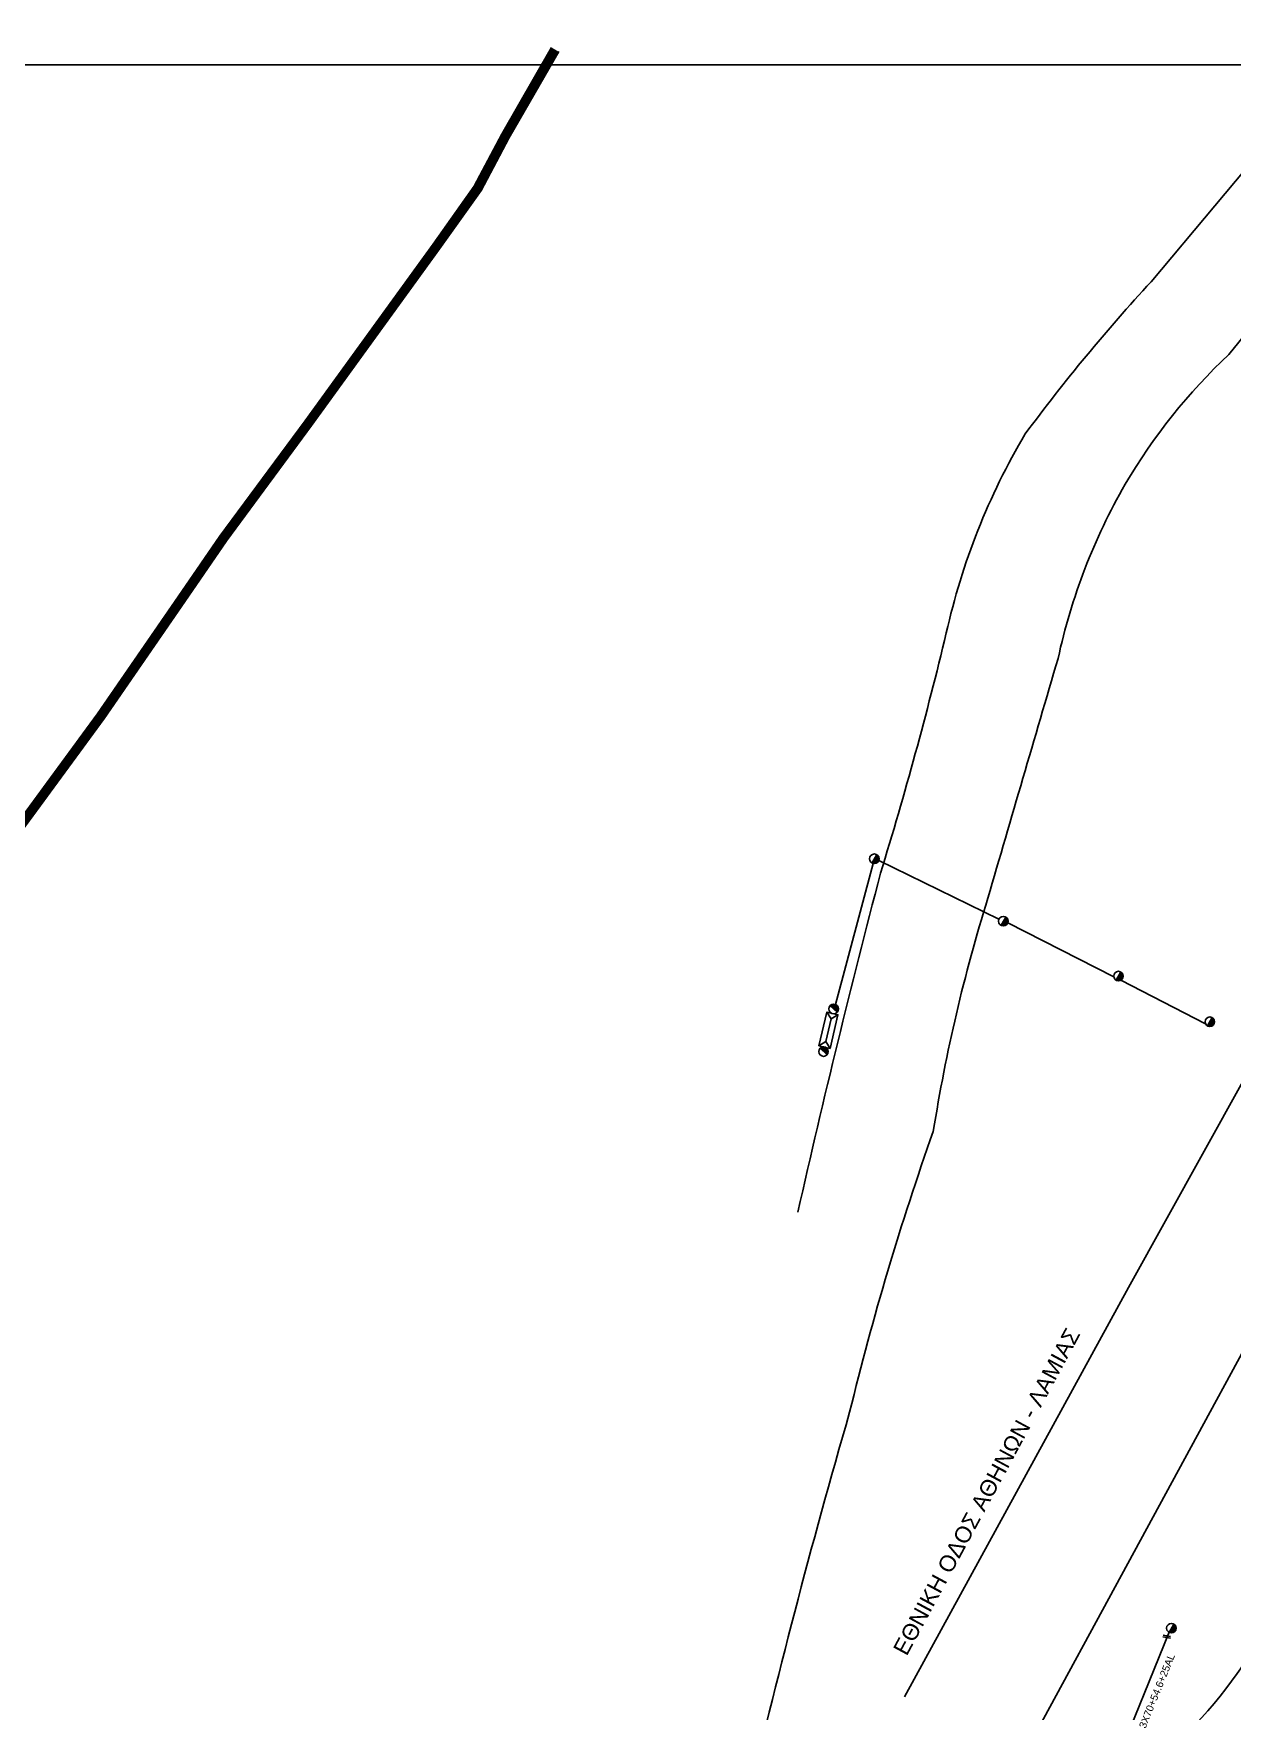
# Model space of a CAD drawing. Header units: millimetres. Extents: x 1905 to 5666, y 713 to 3158.
# Drawn here: x 2325.5 to 2621.5, y 1330.1 to 1744.4 of the extents above; entities that cross this region are included whole.
import ezdxf
from ezdxf.enums import TextEntityAlignment as Align

# ---------------------------------------------------------------- set-up
doc = ezdxf.new("R2010")
doc.units = ezdxf.units.MM
doc.linetypes.add('DASHED', pattern=[19.05, 12.7, -6.35])
for name, color, linetype in [('Γέφυρες Εναερίου Δικτύου', 7, 'Continuous'), ('Επιγραφές - Σχήματα', 7, 'Continuous'), ('Μηχανική τομή', 7, 'Continuous'), ('Στύλος ΦΜ', 7, 'Continuous'), ('Στύλος ΦΜ @ 1', 7, 'Continuous'), ('Συνεστραμμένα ΧΤ   3x70+54.6+25AL', 7, 'SYN_LINE'), ('Υποσταθμός εναέριος 2 στύλων', 7, 'Continuous'), ('Υποσταθμός πόλεως', 7, 'Continuous'), ('Υπόβαθρο ΔΕΗ', 7, 'Continuous')]:
    doc.layers.add(name, color=color, linetype=linetype)
doc.styles.get("Standard").update_dxf_attribs({"font": 'arial.ttf'})
doc.linetypes.add('SYN_LINE', pattern='A,0.5,-0.0001,["/\\/\\/\\/",Standard,S=0.1,R=0,X=0,Y=-0.05],-0.25', length=0.7501)

# ---------------------------------------------------------------- blocks, each defined once
blk = doc.blocks.new('ΥΠΑΡΧΩΝ ΤΣΙΜΕΝΤΕΝΙΟΣ ΣΤΥΛΟΣ')
at = {"layer": 'Στύλος ΦΜ'}
blk.add_hatch(color=7, dxfattribs=at).paths.add_polyline_path([(-1.29, -2.28, 0.574793), (2.62, 0, 0.268822), (1.3, 2.27)])
at = {"layer": 'Στύλος ΦΜ', "color": 7}
blk.add_line((-1.29, -2.28), (1.3, 2.27), dxfattribs=at)
blk.add_circle((0, 0), 2.62, dxfattribs=at)
at = {"layer": 'Στύλος ΦΜ', "flags": 4}
for tag, p in [('ΑΡΙΘΜΟΣ', (-4.68, 8.05)), ('ΤΥΠΟΣ', (-4.91, 3.03))]:
    blk.add_attdef(tag, p, '', height=4, dxfattribs=at)
blk = doc.blocks.new('ΥΠΟΣΤΑΘΜΟΣ ΕΝΑΕΡΙΟΣ ΕΠΙ 2 ΣΤΥΛΩΝ')
at = {"layer": 'Υποσταθμός εναέριος 2 στύλων', "linetype": 'Continuous'}
for points in [[(-11.97, -2.11, 0.574793), (-8.45, -0.07, 0.268822), (-9.64, 1.98)], [(9.68, -2.15, 0.574793), (13.19, -0.1, 0.268822), (12.01, 1.95)]]:
    blk.add_hatch(color=256, dxfattribs=at).paths.add_polyline_path(points)
for p, q in [((-11.97, -2.11), (-9.64, 1.98)), ((9.68, -2.15), (12.01, 1.95))]:
    blk.add_line(p, q, dxfattribs=at)
for centre in [(-10.81, -0.07), (10.84, -0.1)]:
    blk.add_circle(centre, 2.36, dxfattribs=at)
at = {"layer": 'Υποσταθμός πόλεως', "linetype": 'Continuous', "ltscale": 40}
blk.add_lwpolyline([(-8.57, 2.82), (8.57, 2.82), (8.57, -2.82), (-8.57, -2.82)], close=True, dxfattribs=at)
for points in [[(-5.75, 0), (-8.57, 2.82)], [(-8.57, -2.82), (-5.75, 0)], [(-5.75, 0), (5.75, 0)], [(5.75, 0), (8.57, 2.82)], [(8.57, -2.82), (5.75, 0)]]:
    blk.add_lwpolyline(points, dxfattribs=at)
at = {"layer": 'Υποσταθμός εναέριος 2 στύλων', "ltscale": 40, "flags": 1}
for tag, p in [('ΜΕΤΑΣΧΗΜΑΤΙΣΜΟΣ', (14.09, 2.51)), ('ΙΣΧΥΣ', (14.07, -0.28)), ('ΑΡΙΘΜΟΣ', (14.19, -3))]:
    blk.add_attdef(tag, p, '', height=1.8, dxfattribs=at)
blk = doc.blocks.new('ΜΗΧΑΝΙΚΗ ΤΟΜΗ')
at = {"layer": 'Μηχανική τομή', "ltscale": 40}
for p, q in [((-1.89, 0.78), (1.89, 0.78)), ((1.89, 0), (-1.89, 0))]:
    blk.add_line(p, q, dxfattribs=at)

msp = doc.modelspace()

# ---------------------------------------------------------------- linework, layer by layer
at = {"linetype": 'DASHED', "const_width": 2, "flags": 128}
msp.add_lwpolyline([(1905.75, 1199.1), (1940.46, 1199.56, 0.214787), (2138.42, 1281.39), (2152.04, 1297.8), (2204.35, 1372.36), (2245.9, 1430.89), (2260.75, 1459.37), (2274.37, 1482.97), (2278.54, 1489.3), (2342.07, 1575.84), (2362.02, 1604.73), (2372.26, 1619.73), (2393.3, 1648.17), (2424.9, 1691.78), (2435.11, 1706.15), (2441.92, 1719.07), (2454.25, 1740.41)], format="xyb", dxfattribs=at)
for points in [[(1905.25, 1199.97), (1905.12, 1200.09), (1940.47, 1200.56, 0.214777), (2137.67, 1282.05), (2151.25, 1298.4), (2203.53, 1372.93), (2245.04, 1431.42), (2259.87, 1459.85), (2273.52, 1483.5), (2277.72, 1489.87), (2341.25, 1576.42), (2361.2, 1605.3), (2371.45, 1620.31), (2392.49, 1648.76), (2424.09, 1692.37), (2434.26, 1706.68), (2441.05, 1719.55), (2453.38, 1740.91)], [(1905.97, 1198.1), (1940.45, 1198.56, 0.214796), (2139.17, 1280.72), (2152.84, 1297.19), (2205.16, 1371.78), (2246.75, 1430.37), (2261.63, 1458.89), (2275.22, 1482.44), (2279.36, 1488.72), (2342.88, 1575.26), (2362.85, 1604.17), (2373.08, 1619.15), (2394.11, 1647.58), (2425.71, 1691.2), (2435.97, 1705.62), (2442.8, 1718.58), (2455.12, 1739.91)]]:
    msp.add_lwpolyline(points, format="xyb")
at = {"layer": 'Γέφυρες Εναερίου Δικτύου', "linetype": 'DASHED', "ltscale": 20}
msp.add_lwpolyline([(2523.44, 1504.66), (2532.75, 1539.5)], dxfattribs=at)
at = {"layer": 'Γέφυρες Εναερίου Δικτύου', "ltscale": 20}
for points in [[(2534.18, 1540.25), (2563.84, 1525.7)], [(2566, 1524.78), (2592.17, 1511.52)], [(2593.96, 1510.67), (2614.84, 1499.9)]]:
    msp.add_lwpolyline(points, dxfattribs=at)
at = {"layer": 'Επιγραφές - Σχήματα'}
msp.add_lwpolyline([(1913.02, 1736.66), (2919.02, 1736.66), (2919.02, 736.68), (1913.02, 736.68)], close=True, dxfattribs=at)
at = {"layer": 'Συνεστραμμένα ΧΤ   3x70+54.6+25AL', "color": 27, "ltscale": 20}
msp.add_lwpolyline([(2592.45, 1316.6), (2605.83, 1349.65)], dxfattribs=at)
at = {"layer": 'Υπόβαθρο ΔΕΗ', "ltscale": 0.2}
msp.add_lwpolyline([(2766.79, 1744.38), (2717.91, 1654.69), (2595.83, 1434.81), (2540.5, 1333.71)], dxfattribs=at)
for points in [[(2682.56, 1741.63), (2620.62, 1665.16, 0.071383), (2595, 1633.09, 0.077563), (2578.43, 1590.08, 0.000766), (2561.11, 1530.93, 0.036352), (2547.63, 1473.34, 0.025712), (2526.96, 1403.98, 0.01344), (2501.18, 1305.11, -0.026254), (2485.02, 1233.9, 4.175158)], [(2803.1, 1740.21), (2773.89, 1688.43), (2729.84, 1608.77), (2699.01, 1555.74), (2658.59, 1482.59), (2612.82, 1398.31), (2554.47, 1290.86, 0.030837), (2594.51, 1311.8, 0.084575), (2621.27, 1337.55, 0.063403), (2639.63, 1371.23, 0.02973), (2652.49, 1411.78, 0.036632), (2655.75, 1440.11, 0.023476), (2654.28, 1474.66, -0.749229)], [(2648.6, 1739.41), (2601.41, 1683.12, 0.027126), (2570.33, 1645.53, 0.079161), (2550.83, 1596.38, -0.015818), (2534.59, 1537.09, 0.008514), (2514.18, 1453.41)]]:
    msp.add_lwpolyline(points, format="xyb", dxfattribs=at)

# ---------------------------------------------------------------- block references
at = {"layer": 'Μηχανική τομή', "xscale": 0.5000000000004641, "yscale": 0.5000000000004641, "zscale": 0.5000000000004641, "rotation": 169.0023108643764}
msp.add_blockref('ΜΗΧΑΝΙΚΗ ΤΟΜΗ', (2605.3, 1348.76), dxfattribs=at)
at = {"layer": 'Στύλος ΦΜ @ 1', "ltscale": 40, "xscale": 0.4499999999998181, "yscale": 0.4499999999998181, "zscale": 0.4499999999998181}
for p in [(2533.07, 1540.64), (2564.92, 1525.23), (2593.34, 1511.67), (2615.9, 1500.4), (2606.41, 1350.67)]:
    msp.add_blockref('ΥΠΑΡΧΩΝ ΤΣΙΜΕΝΤΕΝΙΟΣ ΣΤΥΛΟΣ', p, dxfattribs=at)
at = {"layer": 'Υποσταθμός εναέριος 2 στύλων', "xscale": 0.4999999999999538, "yscale": 0.4999999999999538, "zscale": 0.4999999999999538, "rotation": 76.70203250554302}
msp.add_blockref('ΥΠΟΣΤΑΘΜΟΣ ΕΝΑΕΡΙΟΣ ΕΠΙ 2 ΣΤΥΛΩΝ', (2521.73, 1498.3), dxfattribs=at)

# ---------------------------------------------------------------- texts
at = {"layer": 'Επιγραφές - Σχήματα', "ltscale": 0.2, "insert": (2537.52, 1345.51), "char_height": 4, "width": 114.105, "attachment_point": 1, "rotation": 61.6684}
msp.add_mtext('ΕΘΝΙΚΗ ΟΔΟΣ ΑΘΗΝΩΝ - ΛΑΜΙΑΣ', dxfattribs=at)
at = {"layer": 'Συνεστραμμένα ΧΤ   3x70+54.6+25AL', "ltscale": 20}
msp.add_text('3X70+54.6+25AL', height=1.8, rotation=67.97, dxfattribs=at).set_placement((2602.84, 1335.19), align=Align.MIDDLE)

doc.saveas('drawing.dxf')
